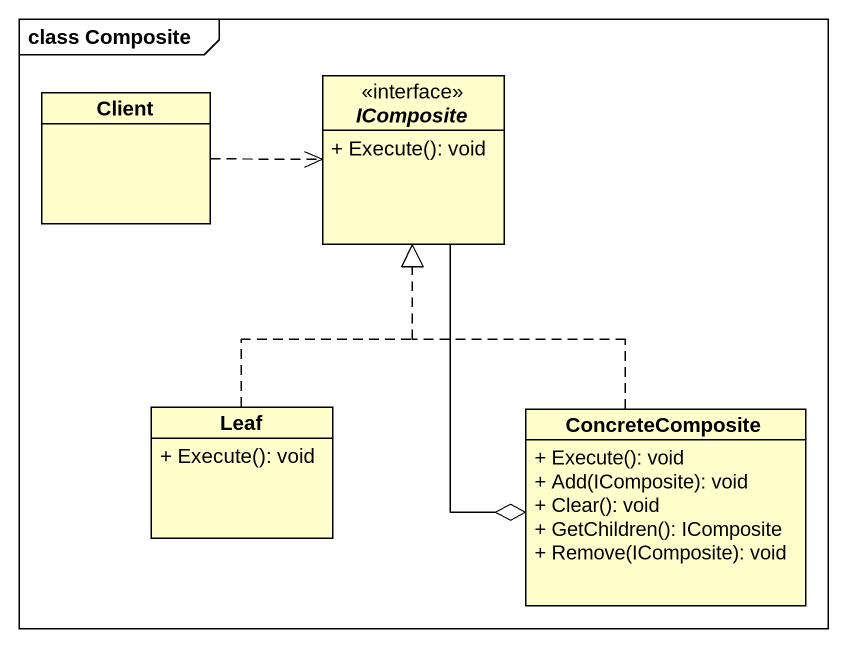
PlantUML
@startuml
mainframe class Composite
hide circle
hide empty members
skinparam classAttributeIconSize 0
interface IComposite <<interface>> {
  + Execute(): void
}
class Client
class Leaf {
  + Execute(): void
}
class ConcreteComposite {
  + Execute(): void
  + Add(IComposite): void
  + Clear(): void
  + GetChildren(): IComposite
  + Remove(IComposite): void
}
IComposite --o ConcreteComposite
Client .right.> IComposite
Leaf .up.|> IComposite
ConcreteComposite .up.|> IComposite
@enduml
